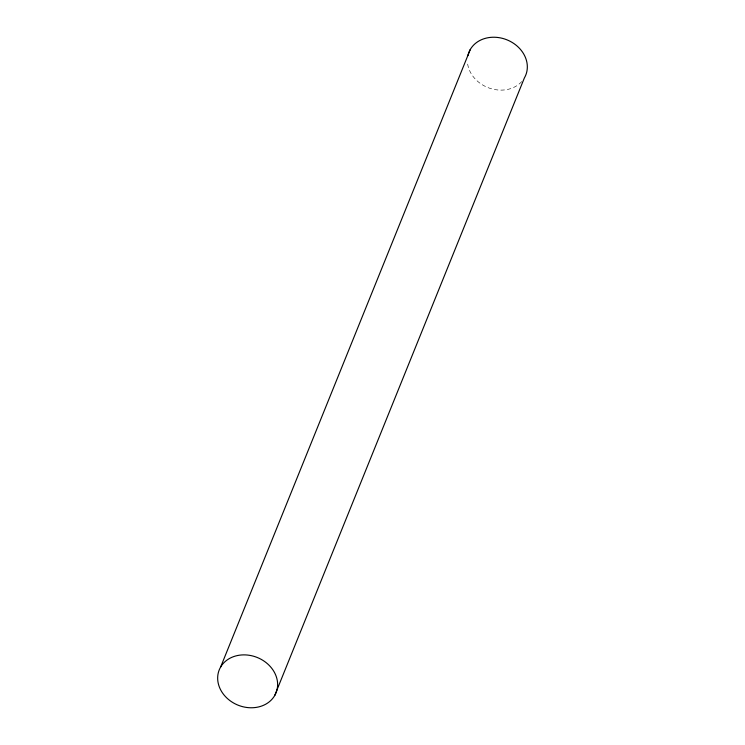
<?xml version="1.0" encoding="UTF-8"?>
<svg xmlns="http://www.w3.org/2000/svg" width="745" height="745" viewBox="0 0 745 745"><rect width="100%" height="100%" fill="white"/><g stroke="black" fill="none" stroke-linecap="round" stroke-linejoin="round"><path stroke-width="0.56" stroke-dasharray="3.73 2.79" d="M521.733 81.568A30.629 25.703 22 0 1 489.297 88.096A30.629 25.703 22 0 1 467.46 62.487"/><path stroke-width="1.12" d="M220.604 667.092L470.309 49.44M274.691 695.56A30.629 25.703 22 0 0 245.338 654.902A30.629 25.703 22 0 0 222.913 693.521A30.629 25.703 22 0 0 274.691 695.56L524.396 77.908A30.629 25.703 22 0 0 506.656 39.718A30.629 25.703 22 0 0 467.879 55.689"/></g></svg>
